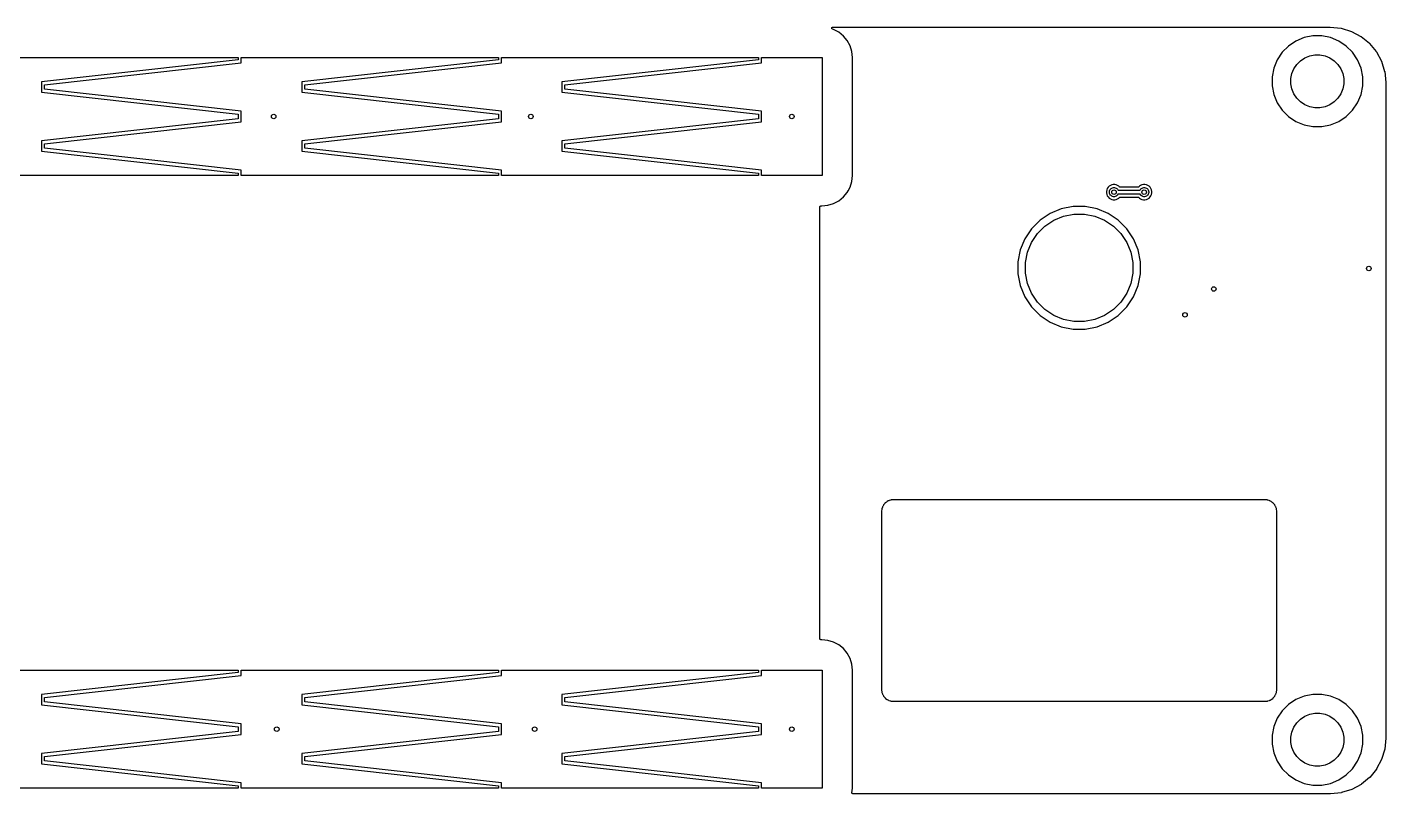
# Model space of a CAD drawing. Extents: x 68 to 232, y -100 to -49.
# Drawn here: x 142.4 to 232.3, y -99.8 to -49.1 of the extents above; entities that cross this region are included whole.
import ezdxf

# ---------------------------------------------------------------- set-up
doc = ezdxf.new("R2010")
doc.units = 0
doc.layers.add('BLACK', color=7, linetype='CONTINUOUS')

msp = doc.modelspace()

# ---------------------------------------------------------------- linework, layer by layer
at = {"layer": 'BLACK', "linetype": 'CONTINUOUS'}
for p, q in [((195.645, -49.1518), (195.646, -49.1488)), ((195.645, -49.1549), (195.645, -49.1518)), ((195.645, -49.1581), (195.645, -49.1549)), ((195.645, -49.1611), (195.645, -49.1581)), ((195.645, -49.1642), (195.645, -49.1611)), ((195.646, -49.1673), (195.645, -49.1642)), ((195.646, -49.1457), (195.647, -49.1427)), ((195.646, -49.1488), (195.646, -49.1457)), ((195.646, -49.1704), (195.646, -49.1673)), ((195.647, -49.1733), (195.646, -49.1704)), ((195.647, -49.1427), (195.648, -49.1396)), ((195.647, -49.1763), (195.647, -49.1733)), ((195.649, -49.1793), (195.647, -49.1763)), ((195.648, -49.1396), (195.649, -49.1368)), ((195.649, -49.1368), (195.65, -49.1339)), ((195.649, -49.1823), (195.649, -49.1793)), ((195.651, -49.185), (195.649, -49.1823)), ((195.65, -49.1339), (195.651, -49.1311)), ((195.651, -49.1311), (195.652, -49.1282)), ((195.652, -49.1878), (195.651, -49.185)), ((195.652, -49.1282), (195.654, -49.1257)), ((195.654, -49.1905), (195.652, -49.1878)), ((195.654, -49.1257), (195.656, -49.123)), ((195.655, -49.1933), (195.654, -49.1905)), ((195.657, -49.1957), (195.655, -49.1933)), ((195.656, -49.123), (195.658, -49.1206)), ((195.659, -49.1982), (195.657, -49.1957)), ((195.658, -49.1206), (195.659, -49.118)), ((195.659, -49.118), (195.662, -49.1158)), ((195.661, -49.2005), (195.659, -49.1982)), ((195.663, -49.2029), (195.661, -49.2005)), ((195.662, -49.1158), (195.664, -49.1134)), ((195.665, -49.2049), (195.663, -49.2029)), ((195.664, -49.1134), (195.666, -49.1115)), ((195.667, -49.2071), (195.665, -49.2049)), ((195.666, -49.1115), (195.668, -49.1092)), ((195.67, -49.2089), (195.667, -49.2071)), ((195.668, -49.1092), (195.671, -49.1075)), ((195.672, -49.2109), (195.67, -49.2089)), ((195.671, -49.1075), (195.673, -49.1056)), ((195.675, -49.2124), (195.672, -49.2109)), ((195.673, -49.1056), (195.676, -49.1041)), ((195.678, -49.2141), (195.675, -49.2124)), ((195.676, -49.1041), (195.679, -49.1024)), ((195.68, -49.2153), (195.678, -49.2141)), ((195.679, -49.1024), (195.681, -49.1012)), ((195.683, -49.2169), (195.68, -49.2153)), ((195.681, -49.1012), (195.684, -49.0998)), ((195.686, -49.2178), (195.683, -49.2169)), ((195.684, -49.0998), (195.687, -49.0989)), ((195.689, -49.219), (195.686, -49.2178)), ((195.687, -49.0989), (195.69, -49.0977)), ((195.69, -49.2193), (195.689, -49.219)), ((195.69, -49.0977), (195.693, -49.0971)), ((195.769, -49.2433), (195.69, -49.2193)), ((195.693, -49.0971), (195.696, -49.0962)), ((195.696, -49.0962), (195.699, -49.0959)), ((195.699, -49.0959), (195.702, -49.0953)), ((195.702, -49.0953), (195.705, -49.0953)), ((195.705, -49.0953), (195.708, -49.095)), ((195.708, -49.095), (228.596, -49.095)), ((196.117, -49.429), (195.769, -49.2433)), ((228.596, -49.095), (228.597, -49.095)), ((228.597, -49.095), (228.599, -49.0953)), ((228.599, -49.0953), (228.602, -49.0953)), ((228.602, -49.0953), (229.315, -49.1652)), ((229.315, -49.1652), (229.316, -49.1653)), ((229.316, -49.1653), (229.322, -49.1665)), ((229.322, -49.1665), (229.328, -49.1677)), ((229.328, -49.1677), (230, -49.3707)), ((230, -49.3707), (230.001, -49.371)), ((230.001, -49.371), (230.006, -49.3733)), ((230.006, -49.3733), (230.012, -49.3755)), ((230.012, -49.3755), (230.632, -49.7053)), ((196.421, -49.6789), (196.117, -49.429)), ((196.671, -49.9835), (196.421, -49.6789)), ((196.857, -50.3309), (196.671, -49.9835)), ((226.329, -50.0114), (225.838, -50.3397)), ((226.875, -49.7853), (226.329, -50.0114)), ((227.455, -49.67), (226.875, -49.7853)), ((228.045, -49.67), (227.455, -49.67)), ((228.625, -49.7853), (228.045, -49.67)), ((229.171, -50.0114), (228.625, -49.7853)), ((229.662, -50.3397), (229.171, -50.0114)), ((230.632, -49.7053), (230.632, -49.7053)), ((230.632, -49.7053), (230.632, -49.7053)), ((230.632, -49.7053), (230.633, -49.7057)), ((230.633, -49.7057), (230.638, -49.709)), ((230.638, -49.709), (230.642, -49.7122)), ((230.642, -49.7122), (231.187, -50.1563)), ((231.187, -50.1563), (231.188, -50.1568)), ((231.188, -50.1568), (231.192, -50.1609)), ((231.192, -50.1609), (231.196, -50.165)), ((231.196, -50.165), (231.644, -50.7064)), ((139.4, -51.1), (156.4, -51.1)), ((156.4, -51.1), (156.4, -51.25)), ((156.6, -51.45), (156.6, -51.1)), ((156.6, -51.1), (173.6, -51.1)), ((173.6, -51.1), (173.6, -51.25)), ((173.8, -51.45), (173.8, -51.1)), ((173.8, -51.1), (190.8, -51.1)), ((190.8, -51.1), (190.8, -51.25)), ((191, -51.45), (191, -51.1)), ((191, -51.1), (195, -51.1)), ((195, -51.1), (195, -58.9)), ((196.971, -50.7079), (196.857, -50.3309)), ((197.01, -51.1031), (196.971, -50.7079)), ((197.01, -58.8969), (197.01, -51.1031)), ((225.42, -50.7576), (225.091, -51.249)), ((225.838, -50.3397), (225.42, -50.7576)), ((226.634, -51.3107), (226.921, -51.1192)), ((226.921, -51.1192), (227.24, -50.9873)), ((227.24, -50.9873), (227.578, -50.92)), ((227.578, -50.92), (227.922, -50.92)), ((227.922, -50.92), (228.26, -50.9873)), ((228.26, -50.9873), (228.579, -51.1192)), ((228.579, -51.1192), (228.866, -51.3107)), ((230.08, -50.7576), (229.662, -50.3397)), ((230.409, -51.249), (230.08, -50.7576)), ((231.644, -50.7064), (231.644, -50.7064)), ((231.644, -50.7064), (231.644, -50.7064)), ((231.644, -50.7064), (231.644, -50.7071)), ((231.644, -50.7071), (231.647, -50.7118)), ((231.647, -50.7118), (231.65, -50.7166)), ((231.65, -50.7166), (231.985, -51.3347)), ((156.4, -51.25), (143.4, -52.7)), ((143.6, -52.9), (156.6, -51.45)), ((173.6, -51.25), (160.6, -52.7)), ((160.8, -52.9), (173.8, -51.45)), ((190.8, -51.25), (177.8, -52.7)), ((178, -52.9), (191, -51.45)), ((224.865, -51.7949), (224.75, -52.3745)), ((225.091, -51.249), (224.865, -51.7949)), ((226.067, -52.1595), (226.199, -51.8411)), ((226.199, -51.8411), (226.391, -51.5544)), ((226.391, -51.5544), (226.634, -51.3107)), ((228.866, -51.3107), (229.109, -51.5544)), ((229.109, -51.5544), (229.301, -51.8411)), ((229.301, -51.8411), (229.433, -52.1595)), ((230.635, -51.7949), (230.409, -51.249)), ((230.75, -52.3745), (230.635, -51.7949)), ((231.985, -51.3347), (231.985, -51.3355)), ((231.985, -51.3355), (231.987, -51.3408)), ((231.987, -51.3408), (231.989, -51.3461)), ((231.989, -51.3461), (232.197, -52.0173)), ((232.197, -52.0173), (232.197, -52.0173)), ((232.197, -52.0173), (232.197, -52.0173)), ((232.197, -52.0173), (232.198, -52.0182)), ((232.198, -52.0182), (232.199, -52.0238)), ((232.199, -52.0238), (232.2, -52.0295)), ((232.2, -52.0295), (232.275, -52.7418)), ((143.4, -52.7), (143.4, -53.4)), ((143.6, -53.2), (143.6, -52.9)), ((160.6, -52.7), (160.6, -53.4)), ((160.8, -53.2), (160.8, -52.9)), ((177.8, -52.7), (177.8, -53.4)), ((178, -53.2), (178, -52.9)), ((224.75, -52.3745), (224.75, -52.9655)), ((224.75, -52.9655), (224.865, -53.5451)), ((226, -52.4976), (226.067, -52.1595)), ((226, -52.8424), (226, -52.4976)), ((226.067, -53.1805), (226, -52.8424)), ((229.433, -52.1595), (229.5, -52.4976)), ((229.5, -52.8424), (229.433, -53.1805)), ((229.5, -52.4976), (229.5, -52.8424)), ((230.635, -53.5451), (230.75, -52.9655)), ((230.75, -52.9655), (230.75, -52.3745)), ((232.275, -52.7418), (232.275, -52.7427)), ((232.275, -52.7427), (232.275, -52.7455)), ((232.275, -52.7455), (232.275, -52.7482)), ((232.275, -52.7482), (232.275, -52.7602)), ((232.275, -52.7602), (232.275, -52.7604)), ((232.275, -52.7604), (232.275, -52.7604)), ((232.275, -52.7604), (232.275, -96.0959)), ((143.4, -53.4), (156.4, -54.85)), ((156.6, -54.65), (143.6, -53.2)), ((160.6, -53.4), (173.6, -54.85)), ((173.8, -54.65), (160.8, -53.2)), ((177.8, -53.4), (190.8, -54.85)), ((191, -54.65), (178, -53.2)), ((224.865, -53.5451), (225.091, -54.091)), ((226.199, -53.4989), (226.067, -53.1805)), ((226.391, -53.7856), (226.199, -53.4989)), ((226.634, -54.0293), (226.391, -53.7856)), ((229.109, -53.7856), (228.866, -54.0293)), ((229.301, -53.4989), (229.109, -53.7856)), ((229.433, -53.1805), (229.301, -53.4989)), ((230.409, -54.091), (230.635, -53.5451)), ((156.6, -55.35), (156.6, -54.65)), ((173.8, -55.35), (173.8, -54.65)), ((191, -55.35), (191, -54.65)), ((225.091, -54.091), (225.42, -54.5824)), ((225.42, -54.5824), (225.838, -55.0003)), ((226.921, -54.2208), (226.634, -54.0293)), ((227.24, -54.3527), (226.921, -54.2208)), ((227.578, -54.42), (227.24, -54.3527)), ((227.922, -54.42), (227.578, -54.42)), ((228.26, -54.3527), (227.922, -54.42)), ((228.579, -54.2208), (228.26, -54.3527)), ((228.866, -54.0293), (228.579, -54.2208)), ((229.662, -55.0003), (230.08, -54.5824)), ((230.08, -54.5824), (230.409, -54.091)), ((156.4, -55.15), (143.4, -56.6)), ((143.6, -56.8), (156.6, -55.35)), ((156.4, -54.85), (156.4, -55.15)), ((173.6, -55.15), (160.6, -56.6)), ((160.8, -56.8), (173.8, -55.35)), ((173.6, -54.85), (173.6, -55.15)), ((190.8, -55.15), (177.8, -56.6)), ((178, -56.8), (191, -55.35)), ((190.8, -54.85), (190.8, -55.15)), ((225.838, -55.0003), (226.329, -55.3286)), ((226.329, -55.3286), (226.875, -55.5547)), ((226.875, -55.5547), (227.455, -55.67)), ((227.455, -55.67), (228.045, -55.67)), ((228.045, -55.67), (228.625, -55.5547)), ((228.625, -55.5547), (229.171, -55.3286)), ((229.171, -55.3286), (229.662, -55.0003)), ((143.4, -56.6), (143.4, -57.3)), ((143.4, -57.3), (156.4, -58.75)), ((143.6, -57.1), (143.6, -56.8)), ((156.6, -58.55), (143.6, -57.1)), ((160.6, -56.6), (160.6, -57.3)), ((160.6, -57.3), (173.6, -58.75)), ((160.8, -57.1), (160.8, -56.8)), ((173.8, -58.55), (160.8, -57.1)), ((177.8, -56.6), (177.8, -57.3)), ((177.8, -57.3), (190.8, -58.75)), ((178, -57.1), (178, -56.8)), ((191, -58.55), (178, -57.1)), ((156.4, -58.9), (139.4, -58.9)), ((156.4, -58.75), (156.4, -58.9)), ((156.6, -58.9), (156.6, -58.55)), ((173.6, -58.9), (156.6, -58.9)), ((173.6, -58.75), (173.6, -58.9)), ((173.8, -58.9), (173.8, -58.55)), ((190.8, -58.9), (173.8, -58.9)), ((190.8, -58.75), (190.8, -58.9)), ((191, -58.9), (191, -58.55)), ((195, -58.9), (191, -58.9)), ((196.971, -59.2921), (197.01, -58.8969)), ((196.421, -60.3211), (196.671, -60.0165)), ((196.671, -60.0165), (196.725, -59.9146)), ((196.725, -59.9146), (196.857, -59.6691)), ((196.725, -59.9146), (196.725, -59.9146)), ((196.857, -59.6691), (196.971, -59.2921)), ((213.819, -59.8542), (213.8, -59.9508)), ((213.8, -59.9508), (213.8, -60.0492)), ((213.8, -60.0492), (213.819, -60.1458)), ((213.857, -59.7632), (213.819, -59.8542)), ((213.819, -60.1458), (213.857, -60.2368)), ((213.912, -59.6813), (213.857, -59.7632)), ((213.981, -59.6116), (213.912, -59.6813)), ((214.063, -59.5569), (213.981, -59.6116)), ((214, -59.9705), (214.012, -59.9125)), ((214, -60.0295), (214, -59.9705)), ((214.012, -60.0875), (214, -60.0295)), ((214.012, -59.9125), (214.034, -59.8579)), ((214.034, -60.1421), (214.012, -60.0875)), ((214.034, -59.8579), (214.067, -59.8088)), ((214.067, -60.1912), (214.034, -60.1421)), ((214.154, -59.5192), (214.063, -59.5569)), ((214.067, -59.8088), (214.109, -59.767)), ((214.109, -59.767), (214.158, -59.7341)), ((214.251, -59.5), (214.154, -59.5192)), ((214.158, -59.7341), (214.212, -59.7115)), ((214.212, -59.7115), (214.27, -59.7)), ((214.349, -59.5), (214.251, -59.5)), ((214.27, -59.7), (214.33, -59.7)), ((214.33, -59.7), (214.388, -59.7115)), ((214.446, -59.5192), (214.349, -59.5)), ((214.388, -59.7115), (214.442, -59.7341)), ((214.442, -59.7341), (214.491, -59.767)), ((214.537, -59.5569), (214.446, -59.5192)), ((214.491, -59.767), (214.533, -59.8088)), ((214.533, -59.8088), (214.566, -59.8579)), ((214.566, -60.1421), (214.533, -60.1912)), ((214.619, -59.6116), (214.537, -59.5569)), ((214.566, -59.8579), (214.573, -59.875)), ((214.573, -60.125), (214.566, -60.1421)), ((214.573, -59.875), (216.027, -59.875)), ((216.027, -60.125), (214.573, -60.125)), ((214.664, -59.6564), (214.619, -59.6116)), ((214.668, -59.6601), (214.664, -59.6564)), ((214.673, -59.6639), (214.668, -59.6601)), ((214.673, -59.6641), (214.673, -59.6639)), ((214.673, -59.6643), (214.673, -59.6641)), ((214.678, -59.6671), (214.673, -59.6643)), ((214.683, -59.6699), (214.678, -59.6671)), ((214.684, -59.67), (214.683, -59.6699)), ((214.684, -59.6701), (214.684, -59.67)), ((214.69, -59.6718), (214.684, -59.6701)), ((214.695, -59.6736), (214.69, -59.6718)), ((214.696, -59.6736), (214.695, -59.6736)), ((214.696, -59.6737), (214.696, -59.6736)), ((214.702, -59.6743), (214.696, -59.6737)), ((214.708, -59.675), (214.702, -59.6743)), ((215.892, -59.675), (214.708, -59.675)), ((214.708, -59.675), (214.708, -59.675)), ((214.708, -59.675), (214.708, -59.675)), ((214.708, -59.675), (214.708, -59.675)), ((214.708, -59.675), (214.708, -59.675)), ((215.897, -59.6744), (215.892, -59.675)), ((215.903, -59.6739), (215.897, -59.6744)), ((215.904, -59.6738), (215.903, -59.6739)), ((215.91, -59.6721), (215.904, -59.6738)), ((215.904, -59.6738), (215.904, -59.6738)), ((215.915, -59.6705), (215.91, -59.6721)), ((215.916, -59.6702), (215.915, -59.6703)), ((215.915, -59.6703), (215.915, -59.6705)), ((215.921, -59.6675), (215.916, -59.6702)), ((215.926, -59.6648), (215.921, -59.6675)), ((215.927, -59.6644), (215.926, -59.6645)), ((215.926, -59.6645), (215.926, -59.6648)), ((215.931, -59.6607), (215.927, -59.6644)), ((215.936, -59.657), (215.931, -59.6607)), ((215.981, -59.6116), (215.936, -59.6564)), ((215.936, -59.6564), (215.936, -59.6565)), ((215.936, -59.6565), (215.936, -59.6566)), ((215.936, -59.6566), (215.936, -59.6566)), ((215.936, -59.6566), (215.936, -59.657)), ((216.063, -59.5569), (215.981, -59.6116)), ((216.027, -59.875), (216.034, -59.8579)), ((216.034, -60.1421), (216.027, -60.125)), ((216.034, -59.8579), (216.067, -59.8088)), ((216.067, -60.1912), (216.034, -60.1421)), ((216.154, -59.5192), (216.063, -59.5569)), ((216.067, -59.8088), (216.109, -59.767)), ((216.109, -59.767), (216.158, -59.7341)), ((216.251, -59.5), (216.154, -59.5192)), ((216.158, -59.7341), (216.212, -59.7115)), ((216.212, -59.7115), (216.27, -59.7)), ((216.349, -59.5), (216.251, -59.5)), ((216.27, -59.7), (216.33, -59.7)), ((216.33, -59.7), (216.388, -59.7115)), ((216.446, -59.5192), (216.349, -59.5)), ((216.388, -59.7115), (216.442, -59.7341)), ((216.442, -59.7341), (216.491, -59.767)), ((216.537, -59.5569), (216.446, -59.5192)), ((216.491, -59.767), (216.533, -59.8088)), ((216.533, -59.8088), (216.566, -59.8579)), ((216.566, -60.1421), (216.533, -60.1912)), ((216.619, -59.6116), (216.537, -59.5569)), ((216.566, -59.8579), (216.588, -59.9125)), ((216.588, -60.0875), (216.566, -60.1421)), ((216.588, -59.9125), (216.6, -59.9705)), ((216.6, -60.0295), (216.588, -60.0875)), ((216.6, -59.9705), (216.6, -60.0295)), ((216.688, -59.6813), (216.619, -59.6116)), ((216.743, -59.7632), (216.688, -59.6813)), ((216.781, -59.8542), (216.743, -59.7632)), ((216.743, -60.2368), (216.781, -60.1458)), ((216.8, -59.9508), (216.781, -59.8542)), ((216.781, -60.1458), (216.8, -60.0492)), ((216.8, -60.0492), (216.8, -59.9508)), ((194.86, -60.9726), (194.861, -60.9666)), ((194.86, -60.973), (194.86, -60.9726)), ((194.86, -60.9731), (194.86, -60.973)), ((194.86, -60.973), (194.86, -60.973)), ((194.86, -60.9735), (194.86, -60.9731)), ((194.86, -89.5265), (194.86, -60.9735)), ((194.861, -60.9603), (194.863, -60.9546)), ((194.861, -60.9605), (194.861, -60.9603)), ((194.861, -60.9607), (194.861, -60.9605)), ((194.861, -60.9666), (194.861, -60.9607)), ((194.863, -60.9546), (194.865, -60.9489)), ((194.865, -60.9485), (194.868, -60.9432)), ((194.865, -60.9487), (194.865, -60.9485)), ((194.865, -60.9489), (194.865, -60.9487)), ((194.868, -60.9432), (194.871, -60.938)), ((194.871, -60.9376), (194.875, -60.933)), ((194.871, -60.9378), (194.871, -60.9376)), ((194.871, -60.938), (194.871, -60.9378)), ((194.875, -60.933), (194.879, -60.9284)), ((194.879, -60.9281), (194.884, -60.9243)), ((194.879, -60.9283), (194.879, -60.9281)), ((194.879, -60.9284), (194.879, -60.9283)), ((194.884, -60.9243), (194.888, -60.9206)), ((194.888, -60.9206), (194.889, -60.9205)), ((194.889, -60.9203), (194.894, -60.9176)), ((194.889, -60.9205), (194.889, -60.9203)), ((194.894, -60.9176), (194.899, -60.9148)), ((194.899, -60.9148), (194.9, -60.9147)), ((194.9, -60.9146), (194.905, -60.9129)), ((194.9, -60.9147), (194.9, -60.9146)), ((194.905, -60.9129), (194.911, -60.9112)), ((194.911, -60.9112), (194.912, -60.9111)), ((194.911, -60.9112), (194.911, -60.9112)), ((194.912, -60.9111), (194.917, -60.9106)), ((194.917, -60.9106), (194.923, -60.91)), ((194.923, -60.91), (194.997, -60.91)), ((194.997, -60.91), (195.392, -60.8711)), ((195.392, -60.8711), (195.769, -60.7567)), ((195.769, -60.7567), (196.117, -60.571)), ((196.117, -60.571), (196.421, -60.3211)), ((211.601, -60.95), (210.819, -61.1056)), ((212.399, -60.95), (211.601, -60.95)), ((213.181, -61.1056), (212.399, -60.95)), ((213.857, -60.2368), (213.912, -60.3187)), ((213.912, -60.3187), (213.981, -60.3884)), ((213.981, -60.3884), (214.063, -60.4431)), ((214.063, -60.4431), (214.154, -60.4808)), ((214.109, -60.233), (214.067, -60.1912)), ((214.158, -60.2659), (214.109, -60.233)), ((214.154, -60.4808), (214.251, -60.5)), ((214.212, -60.2885), (214.158, -60.2659)), ((214.27, -60.3), (214.212, -60.2885)), ((214.251, -60.5), (214.349, -60.5)), ((214.33, -60.3), (214.27, -60.3)), ((214.388, -60.2885), (214.33, -60.3)), ((214.349, -60.5), (214.446, -60.4808)), ((214.442, -60.2659), (214.388, -60.2885)), ((214.491, -60.233), (214.442, -60.2659)), ((214.446, -60.4808), (214.537, -60.4431)), ((214.533, -60.1912), (214.491, -60.233)), ((214.537, -60.4431), (214.619, -60.3884)), ((214.619, -60.3884), (214.664, -60.3436)), ((214.664, -60.343), (214.669, -60.3393)), ((214.664, -60.3434), (214.664, -60.343)), ((214.664, -60.3435), (214.664, -60.3434)), ((214.664, -60.3434), (214.664, -60.3434)), ((214.664, -60.3436), (214.664, -60.3435)), ((214.669, -60.3393), (214.673, -60.3356)), ((214.673, -60.3356), (214.674, -60.3355)), ((214.674, -60.3352), (214.679, -60.3325)), ((214.674, -60.3355), (214.674, -60.3352)), ((214.679, -60.3325), (214.684, -60.3298)), ((214.684, -60.3298), (214.685, -60.3297)), ((214.685, -60.3295), (214.69, -60.3279)), ((214.685, -60.3297), (214.685, -60.3295)), ((214.69, -60.3279), (214.696, -60.3262)), ((214.696, -60.3262), (214.697, -60.3261)), ((214.696, -60.3262), (214.696, -60.3262)), ((214.697, -60.3261), (214.703, -60.3256)), ((214.703, -60.3256), (214.708, -60.325)), ((214.708, -60.325), (215.892, -60.325)), ((215.892, -60.325), (215.892, -60.325)), ((215.892, -60.325), (215.892, -60.325)), ((215.892, -60.325), (215.892, -60.325)), ((215.892, -60.325), (215.892, -60.325)), ((215.892, -60.325), (215.898, -60.3257)), ((215.898, -60.3257), (215.904, -60.3263)), ((215.904, -60.3263), (215.904, -60.3264)), ((215.904, -60.3264), (215.905, -60.3264)), ((215.905, -60.3264), (215.91, -60.3282)), ((215.91, -60.3282), (215.916, -60.3299)), ((215.916, -60.3299), (215.916, -60.33)), ((215.916, -60.33), (215.917, -60.3301)), ((215.917, -60.3301), (215.922, -60.3329)), ((215.922, -60.3329), (215.927, -60.3357)), ((215.927, -60.3357), (215.927, -60.3359)), ((215.927, -60.3359), (215.927, -60.3361)), ((215.927, -60.3361), (215.932, -60.3399)), ((215.932, -60.3399), (215.936, -60.3436)), ((215.936, -60.3436), (215.981, -60.3884)), ((215.981, -60.3884), (216.063, -60.4431)), ((216.063, -60.4431), (216.154, -60.4808)), ((216.109, -60.233), (216.067, -60.1912)), ((216.158, -60.2659), (216.109, -60.233)), ((216.154, -60.4808), (216.251, -60.5)), ((216.212, -60.2885), (216.158, -60.2659)), ((216.27, -60.3), (216.212, -60.2885)), ((216.251, -60.5), (216.349, -60.5)), ((216.33, -60.3), (216.27, -60.3)), ((216.388, -60.2885), (216.33, -60.3)), ((216.349, -60.5), (216.446, -60.4808)), ((216.442, -60.2659), (216.388, -60.2885)), ((216.491, -60.233), (216.442, -60.2659)), ((216.446, -60.4808), (216.537, -60.4431)), ((216.533, -60.1912), (216.491, -60.233)), ((216.537, -60.4431), (216.619, -60.3884)), ((216.619, -60.3884), (216.688, -60.3187)), ((216.688, -60.3187), (216.743, -60.2368)), ((209.418, -61.8542), (208.854, -62.4183)), ((210.082, -61.4109), (209.418, -61.8542)), ((209.737, -62.2425), (210.318, -61.854)), ((210.819, -61.1056), (210.082, -61.4109)), ((210.318, -61.854), (210.965, -61.5864)), ((210.965, -61.5864), (211.65, -61.45)), ((211.65, -61.45), (212.35, -61.45)), ((212.35, -61.45), (213.035, -61.5864)), ((213.035, -61.5864), (213.682, -61.854)), ((213.918, -61.4109), (213.181, -61.1056)), ((213.682, -61.854), (214.263, -62.2425)), ((214.582, -61.8542), (213.918, -61.4109)), ((215.146, -62.4183), (214.582, -61.8542)), ((208.854, -62.4183), (208.411, -63.0816)), ((208.854, -63.3184), (209.243, -62.737)), ((209.243, -62.737), (209.737, -62.2425)), ((214.263, -62.2425), (214.757, -62.737)), ((214.757, -62.737), (215.146, -63.3184)), ((215.589, -63.0816), (215.146, -62.4183)), ((208.411, -63.0816), (208.106, -63.8187)), ((208.586, -63.9645), (208.854, -63.3184)), ((215.146, -63.3184), (215.414, -63.9645)), ((215.894, -63.8187), (215.589, -63.0816)), ((208.106, -63.8187), (207.95, -64.6011)), ((207.95, -64.6011), (207.95, -65.3989)), ((208.45, -64.6504), (208.586, -63.9645)), ((208.45, -65.3496), (208.45, -64.6504)), ((215.414, -63.9645), (215.55, -64.6504)), ((215.55, -64.6504), (215.55, -65.3496)), ((216.05, -64.6011), (215.894, -63.8187)), ((216.05, -65.3989), (216.05, -64.6011)), ((207.95, -65.3989), (208.106, -66.1813)), ((208.586, -66.0355), (208.45, -65.3496)), ((215.55, -65.3496), (215.414, -66.0355)), ((215.894, -66.1813), (216.05, -65.3989)), ((208.106, -66.1813), (208.411, -66.9184)), ((208.854, -66.6816), (208.586, -66.0355)), ((215.414, -66.0355), (215.146, -66.6816)), ((215.589, -66.9184), (215.894, -66.1813)), ((208.411, -66.9184), (208.854, -67.5817)), ((209.243, -67.263), (208.854, -66.6816)), ((209.737, -67.7575), (209.243, -67.263)), ((214.757, -67.263), (214.263, -67.7575)), ((215.146, -66.6816), (214.757, -67.263)), ((215.146, -67.5817), (215.589, -66.9184)), ((208.854, -67.5817), (209.418, -68.1458)), ((209.418, -68.1458), (210.082, -68.5891)), ((210.318, -68.146), (209.737, -67.7575)), ((210.965, -68.4136), (210.318, -68.146)), ((213.682, -68.146), (213.035, -68.4136)), ((214.263, -67.7575), (213.682, -68.146)), ((213.918, -68.5891), (214.582, -68.1458)), ((214.582, -68.1458), (215.146, -67.5817)), ((210.082, -68.5891), (210.819, -68.8944)), ((210.819, -68.8944), (211.601, -69.05)), ((211.65, -68.55), (210.965, -68.4136)), ((211.601, -69.05), (212.399, -69.05)), ((212.35, -68.55), (211.65, -68.55)), ((213.035, -68.4136), (212.35, -68.55)), ((212.399, -69.05), (213.181, -68.8944)), ((213.181, -68.8944), (213.918, -68.5891)), ((198.989, -80.8345), (198.962, -80.9248)), ((198.999, -80.8097), (198.989, -80.8336)), ((198.989, -80.8336), (198.989, -80.8345)), ((199, -80.8089), (198.999, -80.8097)), ((199.01, -80.7847), (199, -80.8089)), ((199.054, -80.7015), (199.01, -80.7847)), ((199.069, -80.6791), (199.054, -80.7006)), ((199.054, -80.7006), (199.054, -80.7015)), ((199.07, -80.6784), (199.069, -80.6791)), ((199.069, -80.6791), (199.069, -80.6791)), ((199.084, -80.6566), (199.07, -80.6784)), ((199.144, -80.5836), (199.084, -80.6566)), ((199.163, -80.5646), (199.144, -80.5828)), ((199.144, -80.5828), (199.144, -80.5836)), ((199.182, -80.5454), (199.163, -80.564)), ((199.163, -80.564), (199.163, -80.5646)), ((199.255, -80.4852), (199.182, -80.5454)), ((199.277, -80.4705), (199.255, -80.4847)), ((199.255, -80.4847), (199.255, -80.4852)), ((199.278, -80.47), (199.277, -80.4705)), ((199.277, -80.4705), (199.277, -80.4705)), ((199.299, -80.4553), (199.278, -80.47)), ((199.382, -80.4104), (199.299, -80.4553)), ((199.383, -80.41), (199.382, -80.4104)), ((199.407, -80.4003), (199.383, -80.41)), ((199.408, -80.3999), (199.407, -80.4003)), ((199.407, -80.4003), (199.407, -80.4003)), ((199.432, -80.3898), (199.408, -80.3999)), ((199.522, -80.3619), (199.432, -80.3898)), ((199.523, -80.3616), (199.522, -80.3619)), ((199.549, -80.3568), (199.523, -80.3616)), ((199.55, -80.3566), (199.549, -80.3568)), ((199.549, -80.3568), (199.549, -80.3568)), ((199.575, -80.3513), (199.55, -80.3566)), ((199.669, -80.3415), (199.575, -80.3513)), ((199.673, -80.3411), (199.669, -80.3415)), ((199.676, -80.3411), (199.673, -80.3411)), ((199.687, -80.34), (199.676, -80.3411)), ((199.676, -80.3411), (199.676, -80.3411)), ((224.313, -80.34), (199.687, -80.34)), ((224.325, -80.3412), (224.313, -80.34)), ((224.422, -80.3507), (224.325, -80.3412)), ((224.325, -80.3412), (224.325, -80.3412)), ((224.325, -80.3412), (224.325, -80.3412)), ((224.423, -80.3508), (224.422, -80.3507)), ((224.449, -80.3563), (224.423, -80.3508)), ((224.45, -80.3564), (224.449, -80.3563)), ((224.475, -80.3615), (224.45, -80.3564)), ((224.566, -80.3888), (224.475, -80.3615)), ((224.566, -80.389), (224.566, -80.3888)), ((224.59, -80.3993), (224.566, -80.389)), ((224.591, -80.3996), (224.59, -80.3993)), ((224.615, -80.4096), (224.591, -80.3996)), ((224.699, -80.4539), (224.615, -80.4096)), ((224.699, -80.4543), (224.699, -80.4539)), ((224.721, -80.469), (224.699, -80.4543)), ((224.722, -80.4695), (224.721, -80.469)), ((224.721, -80.469), (224.721, -80.469)), ((224.743, -80.484), (224.722, -80.4695)), ((224.816, -80.5435), (224.743, -80.484)), ((224.817, -80.5442), (224.816, -80.5435)), ((224.835, -80.5628), (224.817, -80.5442)), ((224.836, -80.5634), (224.835, -80.5628)), ((224.855, -80.5819), (224.836, -80.5634)), ((224.915, -80.6546), (224.855, -80.5819)), ((224.915, -80.6552), (224.915, -80.6546)), ((224.93, -80.6769), (224.915, -80.6552)), ((224.93, -80.6777), (224.93, -80.6769)), ((224.93, -80.6769), (224.93, -80.6769)), ((224.945, -80.6995), (224.93, -80.6777)), ((224.99, -80.7824), (224.945, -80.6995)), ((224.99, -80.7832), (224.99, -80.7824)), ((225, -80.8073), (224.99, -80.7832)), ((225, -80.8082), (225, -80.8073)), ((225.01, -80.8323), (225, -80.8082)), ((225.038, -80.9223), (225.01, -80.8323)), ((198.941, -81.0734), (198.94, -81.0872)), ((198.94, -81.0872), (198.94, -92.9128)), ((198.951, -80.9777), (198.941, -81.0734)), ((198.941, -81.0734), (198.941, -81.0734)), ((198.956, -80.9513), (198.951, -80.9768)), ((198.951, -80.9768), (198.951, -80.9777)), ((198.962, -80.9248), (198.956, -80.9504)), ((198.956, -80.9504), (198.956, -80.9513)), ((225.038, -80.9233), (225.038, -80.9223)), ((225.043, -80.9488), (225.038, -80.9233)), ((225.043, -80.9497), (225.043, -80.9488)), ((225.043, -80.9488), (225.043, -80.9488)), ((225.049, -80.9754), (225.043, -80.9497)), ((225.059, -81.0691), (225.049, -80.9754)), ((225.059, -81.0728), (225.059, -81.0691)), ((225.059, -81.0756), (225.059, -81.0728)), ((225.059, -81.0765), (225.059, -81.0756)), ((225.06, -81.0872), (225.059, -81.0765)), ((225.06, -92.9128), (225.06, -81.0872)), ((194.861, -89.5325), (194.86, -89.5265)), ((194.861, -89.5384), (194.861, -89.5325)), ((194.861, -89.5386), (194.861, -89.5384)), ((194.861, -89.5388), (194.861, -89.5386)), ((194.863, -89.5446), (194.861, -89.5388)), ((194.865, -89.5503), (194.863, -89.5446)), ((194.865, -89.5505), (194.865, -89.5503)), ((194.865, -89.5507), (194.865, -89.5505)), ((194.868, -89.5559), (194.865, -89.5507)), ((194.87, -89.5613), (194.868, -89.5559)), ((194.871, -89.5615), (194.87, -89.5613)), ((194.871, -89.5617), (194.871, -89.5615)), ((194.874, -89.5662), (194.871, -89.5617)), ((194.878, -89.5709), (194.874, -89.5662)), ((194.878, -89.5711), (194.878, -89.5709)), ((194.878, -89.5713), (194.878, -89.5711)), ((194.883, -89.5751), (194.878, -89.5713)), ((194.888, -89.5789), (194.883, -89.5751)), ((194.888, -89.579), (194.888, -89.5789)), ((194.888, -89.5792), (194.888, -89.579)), ((194.893, -89.582), (194.888, -89.5792)), ((194.898, -89.5849), (194.893, -89.582)), ((194.899, -89.5849), (194.898, -89.5849)), ((194.899, -89.5851), (194.899, -89.5849)), ((194.905, -89.5868), (194.899, -89.5851)), ((194.91, -89.5886), (194.905, -89.5868)), ((194.911, -89.5887), (194.91, -89.5886)), ((194.917, -89.5893), (194.911, -89.5887)), ((194.911, -89.5887), (194.911, -89.5887)), ((194.923, -89.59), (194.917, -89.5893)), ((194.997, -89.59), (194.923, -89.59)), ((194.923, -89.59), (194.923, -89.59)), ((194.923, -89.59), (194.923, -89.59)), ((194.923, -89.59), (194.923, -89.59)), ((194.923, -89.59), (194.923, -89.59)), ((195.392, -89.6289), (194.997, -89.59)), ((195.769, -89.7433), (195.392, -89.6289)), ((196.117, -89.929), (195.769, -89.7433)), ((196.421, -90.1789), (196.117, -89.929)), ((196.671, -90.4835), (196.421, -90.1789)), ((196.857, -90.8309), (196.671, -90.4835)), ((139.4, -91.6), (156.4, -91.6)), ((156.4, -91.6), (156.4, -91.75)), ((156.6, -91.95), (156.6, -91.6)), ((156.6, -91.6), (173.6, -91.6)), ((173.6, -91.6), (173.6, -91.75)), ((173.8, -91.95), (173.8, -91.6)), ((173.8, -91.6), (190.8, -91.6)), ((190.8, -91.6), (190.8, -91.75)), ((191, -91.95), (191, -91.6)), ((191, -91.6), (195, -91.6)), ((195, -91.6), (195, -99.4)), ((196.971, -91.2079), (196.857, -90.8309)), ((197.01, -91.6031), (196.971, -91.2079)), ((197.01, -99.3969), (197.01, -91.6031)), ((156.4, -91.75), (143.4, -93.2)), ((143.6, -93.4), (156.6, -91.95)), ((173.6, -91.75), (160.6, -93.2)), ((160.8, -93.4), (173.8, -91.95)), ((190.8, -91.75), (177.8, -93.2)), ((178, -93.4), (191, -91.95)), ((143.4, -93.2), (143.4, -93.9)), ((143.6, -93.7), (143.6, -93.4)), ((160.6, -93.2), (160.6, -93.9)), ((160.8, -93.7), (160.8, -93.4)), ((177.8, -93.2), (177.8, -93.9)), ((178, -93.7), (178, -93.4)), ((198.94, -92.9128), (198.941, -92.9235)), ((198.941, -92.9235), (198.941, -92.9244)), ((198.941, -92.9244), (198.941, -92.9272)), ((198.941, -92.9272), (198.941, -92.9309)), ((198.941, -92.9309), (198.951, -93.0246)), ((198.951, -93.0246), (198.957, -93.0503)), ((198.957, -93.0503), (198.957, -93.0512)), ((198.957, -93.0512), (198.957, -93.0512)), ((198.957, -93.0512), (198.962, -93.0767)), ((198.962, -93.0767), (198.962, -93.0776)), ((198.962, -93.0776), (198.99, -93.1677)), ((198.99, -93.1677), (199, -93.1918)), ((199, -93.1918), (199, -93.1926)), ((199, -93.1926), (199, -93.1926)), ((199, -93.1926), (199.01, -93.2168)), ((199.01, -93.2168), (199.01, -93.2176)), ((199.01, -93.2176), (199.055, -93.3005)), ((199.055, -93.3005), (199.07, -93.3223)), ((199.07, -93.3223), (199.07, -93.3231)), ((199.07, -93.3231), (199.085, -93.3448)), ((199.085, -93.3448), (199.085, -93.3453)), ((199.085, -93.3453), (199.145, -93.4181)), ((224.837, -93.4354), (224.856, -93.4172)), ((224.856, -93.4165), (224.916, -93.3434)), ((224.856, -93.4172), (224.856, -93.4165)), ((224.916, -93.3434), (224.93, -93.3216)), ((224.93, -93.3216), (224.931, -93.3209)), ((224.931, -93.3209), (224.946, -93.2994)), ((224.946, -93.2985), (224.99, -93.2153)), ((224.946, -93.2994), (224.946, -93.2985)), ((224.99, -93.2153), (225, -93.1911)), ((225, -93.1911), (225.001, -93.1903)), ((225.001, -93.1903), (225.011, -93.1664)), ((225.001, -93.1903), (225.001, -93.1903)), ((225.011, -93.1655), (225.038, -93.0752)), ((225.011, -93.1664), (225.011, -93.1655)), ((225.038, -93.0752), (225.044, -93.0495)), ((225.044, -93.0487), (225.049, -93.0232)), ((225.044, -93.0495), (225.044, -93.0487)), ((225.044, -93.0487), (225.044, -93.0487)), ((225.049, -93.0223), (225.059, -92.9254)), ((225.049, -93.0232), (225.049, -93.0223)), ((225.059, -92.9253), (225.06, -92.9128)), ((225.059, -92.9254), (225.059, -92.9253)), ((226.875, -93.3153), (226.329, -93.5414)), ((227.455, -93.2), (226.875, -93.3153)), ((228.045, -93.2), (227.455, -93.2)), ((228.625, -93.3153), (228.045, -93.2)), ((229.171, -93.5414), (228.625, -93.3153)), ((143.4, -93.9), (156.4, -95.35)), ((156.6, -95.15), (143.6, -93.7)), ((160.6, -93.9), (173.6, -95.35)), ((173.8, -95.15), (160.8, -93.7)), ((177.8, -93.9), (190.8, -95.35)), ((191, -95.15), (178, -93.7)), ((199.145, -93.4181), (199.164, -93.4366)), ((199.164, -93.4366), (199.165, -93.4372)), ((199.165, -93.4372), (199.183, -93.4558)), ((199.183, -93.4558), (199.183, -93.4564)), ((199.183, -93.4564), (199.257, -93.516)), ((199.257, -93.516), (199.278, -93.5305)), ((199.278, -93.5305), (199.279, -93.531)), ((199.279, -93.531), (199.279, -93.531)), ((199.279, -93.531), (199.301, -93.5457)), ((199.301, -93.5457), (199.301, -93.5461)), ((199.301, -93.5461), (199.385, -93.5904)), ((199.385, -93.5904), (199.409, -93.6004)), ((199.409, -93.6004), (199.41, -93.6007)), ((199.41, -93.6007), (199.41, -93.6007)), ((199.41, -93.6007), (199.434, -93.611)), ((199.434, -93.611), (199.434, -93.6112)), ((199.434, -93.6112), (199.525, -93.6385)), ((199.525, -93.6385), (199.55, -93.6436)), ((199.55, -93.6436), (199.551, -93.6437)), ((199.551, -93.6437), (199.551, -93.6437)), ((199.551, -93.6437), (199.577, -93.6492)), ((199.577, -93.6492), (199.578, -93.6493)), ((199.578, -93.6493), (199.675, -93.6588)), ((199.675, -93.6588), (199.675, -93.6588)), ((199.675, -93.6588), (199.687, -93.66)), ((199.687, -93.66), (224.313, -93.66)), ((224.313, -93.66), (224.324, -93.6589)), ((224.324, -93.6589), (224.324, -93.6589)), ((224.324, -93.6589), (224.327, -93.6589)), ((224.327, -93.6589), (224.331, -93.6585)), ((224.331, -93.6585), (224.425, -93.6487)), ((224.425, -93.6487), (224.45, -93.6434)), ((224.45, -93.6434), (224.451, -93.6432)), ((224.451, -93.6432), (224.477, -93.6384)), ((224.451, -93.6432), (224.451, -93.6432)), ((224.477, -93.6384), (224.478, -93.6381)), ((224.478, -93.6381), (224.568, -93.6102)), ((224.568, -93.6102), (224.592, -93.6001)), ((224.592, -93.6001), (224.593, -93.5997)), ((224.593, -93.5997), (224.617, -93.59)), ((224.593, -93.5997), (224.593, -93.5997)), ((224.617, -93.59), (224.618, -93.5895)), ((224.618, -93.5895), (224.701, -93.5447)), ((224.701, -93.5447), (224.722, -93.53)), ((224.722, -93.53), (224.723, -93.5295)), ((224.723, -93.5295), (224.745, -93.5153)), ((224.723, -93.5295), (224.723, -93.5295)), ((224.745, -93.5148), (224.818, -93.4546)), ((224.745, -93.5153), (224.745, -93.5148)), ((224.818, -93.4546), (224.837, -93.436)), ((224.837, -93.436), (224.837, -93.4354)), ((225.42, -94.2876), (225.091, -94.779)), ((225.838, -93.8697), (225.42, -94.2876)), ((226.329, -93.5414), (225.838, -93.8697)), ((229.662, -93.8697), (229.171, -93.5414)), ((230.08, -94.2876), (229.662, -93.8697)), ((230.409, -94.779), (230.08, -94.2876)), ((156.6, -95.85), (156.6, -95.15)), ((173.8, -95.85), (173.8, -95.15)), ((191, -95.85), (191, -95.15)), ((225.091, -94.779), (224.865, -95.3249)), ((226.199, -95.3711), (226.391, -95.0844)), ((226.391, -95.0844), (226.634, -94.8407)), ((226.634, -94.8407), (226.921, -94.6492)), ((226.921, -94.6492), (227.24, -94.5173)), ((227.24, -94.5173), (227.578, -94.45)), ((227.578, -94.45), (227.922, -94.45)), ((227.922, -94.45), (228.26, -94.5173)), ((228.26, -94.5173), (228.579, -94.6492)), ((228.579, -94.6492), (228.866, -94.8407)), ((228.866, -94.8407), (229.109, -95.0844)), ((229.109, -95.0844), (229.301, -95.3711)), ((230.635, -95.3249), (230.409, -94.779)), ((156.4, -95.65), (143.4, -97.1)), ((143.6, -97.3), (156.6, -95.85)), ((156.4, -95.35), (156.4, -95.65)), ((173.6, -95.65), (160.6, -97.1)), ((160.8, -97.3), (173.8, -95.85)), ((173.6, -95.35), (173.6, -95.65)), ((190.8, -95.65), (177.8, -97.1)), ((178, -97.3), (191, -95.85)), ((190.8, -95.35), (190.8, -95.65)), ((224.865, -95.3249), (224.75, -95.9045)), ((224.75, -95.9045), (224.75, -96.4955)), ((226, -96.0276), (226.067, -95.6895)), ((226, -96.3724), (226, -96.0276)), ((226.067, -95.6895), (226.199, -95.3711)), ((229.301, -95.3711), (229.433, -95.6895)), ((229.433, -95.6895), (229.5, -96.0276)), ((229.5, -96.0276), (229.5, -96.3724)), ((230.75, -95.9045), (230.635, -95.3249)), ((230.75, -96.4955), (230.75, -95.9045)), ((232.275, -96.1021), (232.205, -96.8155)), ((232.275, -96.0959), (232.275, -96.0968)), ((232.275, -96.0968), (232.275, -96.0994)), ((232.275, -96.0994), (232.275, -96.1021)), ((224.75, -96.4955), (224.865, -97.0751)), ((226.067, -96.7105), (226, -96.3724)), ((226.199, -97.0289), (226.067, -96.7105)), ((229.433, -96.7105), (229.301, -97.0289)), ((229.5, -96.3724), (229.433, -96.7105)), ((230.635, -97.0751), (230.75, -96.4955)), ((232.202, -96.8276), (231.999, -97.5003)), ((232.203, -96.8219), (232.202, -96.8276)), ((232.205, -96.8163), (232.203, -96.8219)), ((232.205, -96.8155), (232.205, -96.8163)), ((143.4, -97.1), (143.4, -97.8)), ((143.4, -97.8), (156.4, -99.25)), ((143.6, -97.6), (143.6, -97.3)), ((156.6, -99.05), (143.6, -97.6)), ((160.6, -97.1), (160.6, -97.8)), ((160.6, -97.8), (173.6, -99.25)), ((160.8, -97.6), (160.8, -97.3)), ((173.8, -99.05), (160.8, -97.6)), ((177.8, -97.1), (177.8, -97.8)), ((177.8, -97.8), (190.8, -99.25)), ((178, -97.6), (178, -97.3)), ((191, -99.05), (178, -97.6)), ((224.865, -97.0751), (225.091, -97.621)), ((225.091, -97.621), (225.42, -98.1124)), ((226.391, -97.3156), (226.199, -97.0289)), ((226.634, -97.5593), (226.391, -97.3156)), ((226.921, -97.7508), (226.634, -97.5593)), ((227.24, -97.8827), (226.921, -97.7508)), ((227.578, -97.95), (227.24, -97.8827)), ((228.26, -97.8827), (227.922, -97.95)), ((228.579, -97.7508), (228.26, -97.8827)), ((228.866, -97.5593), (228.579, -97.7508)), ((229.109, -97.3156), (228.866, -97.5593)), ((229.301, -97.0289), (229.109, -97.3156)), ((230.08, -98.1124), (230.409, -97.621)), ((230.409, -97.621), (230.635, -97.0751)), ((231.995, -97.5117), (231.665, -98.1321)), ((231.997, -97.5064), (231.995, -97.5117)), ((231.999, -97.5011), (231.997, -97.5064)), ((231.999, -97.5003), (231.999, -97.5011)), ((225.42, -98.1124), (225.838, -98.5303)), ((225.838, -98.5303), (226.329, -98.8586)), ((227.922, -97.95), (227.578, -97.95)), ((229.171, -98.8586), (229.662, -98.5303)), ((229.662, -98.5303), (230.08, -98.1124)), ((231.205, -98.6957), (230.664, -99.1436)), ((231.209, -98.6916), (231.205, -98.6957)), ((231.213, -98.6876), (231.209, -98.6916)), ((231.214, -98.6869), (231.213, -98.6876)), ((231.658, -98.1424), (231.214, -98.6869)), ((231.661, -98.1376), (231.658, -98.1424)), ((231.664, -98.1329), (231.661, -98.1376)), ((231.665, -98.1321), (231.664, -98.1329)), ((231.665, -98.1321), (231.665, -98.1321)), ((231.665, -98.1321), (231.665, -98.1321)), ((156.4, -99.4), (139.4, -99.4)), ((156.4, -99.25), (156.4, -99.4)), ((156.6, -99.4), (156.6, -99.05)), ((173.6, -99.4), (156.6, -99.4)), ((173.6, -99.25), (173.6, -99.4)), ((173.8, -99.4), (173.8, -99.05)), ((190.8, -99.4), (173.8, -99.4)), ((190.8, -99.25), (190.8, -99.4)), ((191, -99.4), (191, -99.05)), ((195, -99.4), (191, -99.4)), ((196.98, -99.7053), (197.01, -99.3969)), ((196.98, -99.7082), (196.98, -99.7053)), ((226.329, -98.8586), (226.875, -99.0847)), ((226.875, -99.0847), (227.455, -99.2)), ((227.455, -99.2), (228.045, -99.2)), ((228.045, -99.2), (228.625, -99.0847)), ((228.625, -99.0847), (229.171, -98.8586)), ((229.341, -99.6997), (228.628, -99.7746)), ((229.346, -99.6986), (229.341, -99.6997)), ((229.352, -99.6975), (229.346, -99.6986)), ((229.353, -99.6972), (229.352, -99.6975)), ((230.024, -99.4895), (229.353, -99.6972)), ((229.353, -99.6972), (229.353, -99.6972)), ((229.353, -99.6972), (229.353, -99.6972)), ((230.029, -99.4872), (230.024, -99.4895)), ((230.035, -99.4851), (230.029, -99.4872)), ((230.653, -99.1505), (230.035, -99.4847)), ((230.035, -99.4847), (230.035, -99.4851)), ((230.658, -99.1472), (230.653, -99.1505)), ((230.663, -99.1441), (230.658, -99.1472)), ((230.664, -99.1436), (230.663, -99.1441)), ((230.664, -99.1436), (230.664, -99.1436)), ((230.664, -99.1436), (230.664, -99.1436)), ((196.979, -99.7111), (196.98, -99.7082)), ((196.98, -99.7143), (196.979, -99.7111)), ((196.98, -99.7177), (196.98, -99.7143)), ((196.98, -99.7205), (196.98, -99.7177)), ((196.98, -99.7234), (196.98, -99.7205)), ((196.981, -99.7266), (196.98, -99.7234)), ((196.982, -99.7298), (196.981, -99.7266)), ((196.983, -99.7325), (196.982, -99.7298)), ((196.984, -99.7353), (196.983, -99.7325)), ((196.985, -99.7382), (196.984, -99.7353)), ((196.987, -99.7413), (196.985, -99.7382)), ((196.988, -99.7437), (196.987, -99.7413)), ((196.99, -99.7463), (196.988, -99.7437)), ((196.992, -99.7489), (196.99, -99.7463)), ((196.994, -99.7516), (196.992, -99.7489)), ((196.996, -99.7537), (196.994, -99.7516)), ((196.997, -99.7559), (196.996, -99.7537)), ((197, -99.7581), (196.997, -99.7559)), ((197.002, -99.7604), (197, -99.7581)), ((197.005, -99.762), (197.002, -99.7604)), ((197.007, -99.7639), (197.005, -99.762)), ((197.01, -99.7655), (197.007, -99.7639)), ((197.013, -99.7673), (197.01, -99.7655)), ((197.015, -99.7685), (197.013, -99.7673)), ((197.018, -99.7699), (197.015, -99.7685)), ((197.021, -99.7709), (197.018, -99.7699)), ((197.024, -99.7722), (197.021, -99.7709)), ((197.027, -99.7727), (197.024, -99.7722)), ((197.03, -99.7736), (197.027, -99.7727)), ((197.033, -99.774), (197.03, -99.7736)), ((197.036, -99.7746), (197.033, -99.774)), ((197.039, -99.7747), (197.036, -99.7746)), ((197.042, -99.775), (197.039, -99.7747)), ((197.043, -99.775), (197.042, -99.775)), ((228.61, -99.775), (197.043, -99.775)), ((228.622, -99.775), (228.61, -99.775)), ((228.61, -99.775), (228.61, -99.775)), ((228.61, -99.775), (228.61, -99.775)), ((228.625, -99.7747), (228.622, -99.775)), ((228.627, -99.7747), (228.625, -99.7747)), ((228.628, -99.7746), (228.627, -99.7747))]:
    msp.add_line(p, q, dxfattribs=at)
at = {"layer": 'BLACK'}
for centre in [(158.75, -55), (175.75, -55), (193, -55), (214.3, -60), (216.3, -60), (231.15, -65.05), (220.9, -66.4), (219, -68.115), (158.95, -95.5), (176, -95.5), (193, -95.5)]:
    msp.add_circle(centre, 0.15, dxfattribs=at)

doc.saveas('drawing.dxf')
